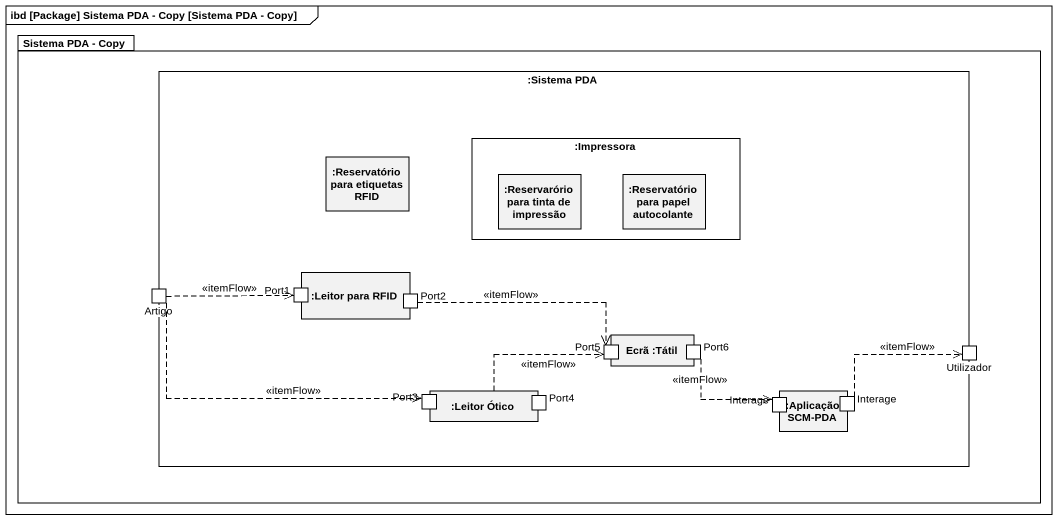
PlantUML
@startuml
mainframe ibd [Package] Sistema PDA - Copy [Sistema PDA - Copy]
package "Sistema PDA - Copy" as Sistema_PDA_Copy {
  rectangle ":Sistema PDA" as Sistema_PDA {
    rectangle ":Reservatório para etiquetas RFID" as Reservatório_para_etiquetas
    rectangle ":Impressora" as Impressora {
      rectangle ":Reservarório para tinta de impressão" as Reservarório_para_tinta_de
      rectangle ":Reservatório para papel autocolante" as Reservatório_para_papel
    }
    port Artigo
    rectangle ":Leitor para RFID" as Leitor_para_RFID {
      port Port1
      port Port2
    }
    rectangle "Ecrã :Tátil" as Ecrã_Tátil {
      port Port5
      port Port6
    }
    port Utilizador
    rectangle ":Leitor Ótico" as Leitor_Ótico {
      port Port3
      port Port4
    }
    rectangle ":Aplicação SCM-PDA" as Aplicação_SCM_PDA {
      port Interage
      port "Interage" as Interage_2
    }
  }
}
Artigo .right.> Port1 : <<itemFlow>>
Artigo .right.> Port3 : <<itemFlow>>
Port2 .right.> Port5 : <<itemFlow>>
Port6 ..> Interage : <<itemFlow>>
Leitor_Ótico .right.> Port5 : <<itemFlow>>
Interage_2 .right.> Utilizador : <<itemFlow>>
@enduml
